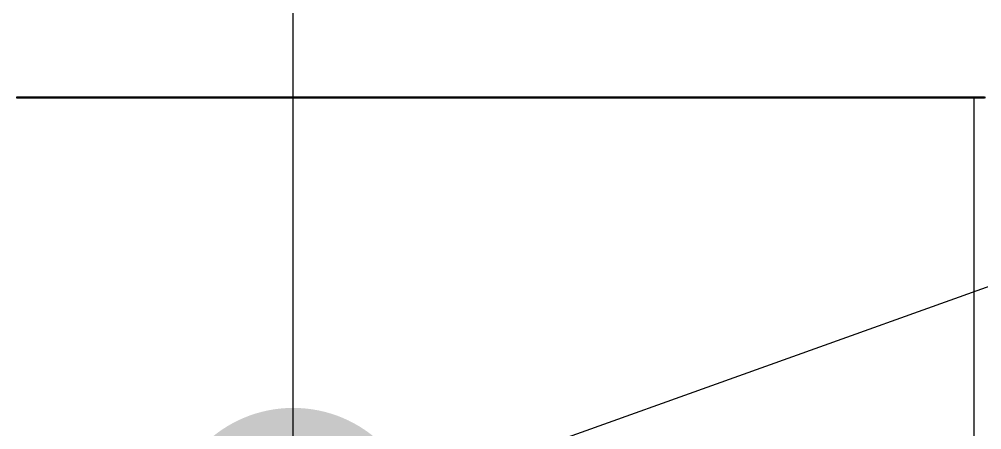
# Model space of a CAD drawing. Header units: millimetres. Extents: x 0 to 594, y 0 to 420.
# Drawn here: x 86.01 to 90.541, y 349.802 to 351.734 of the extents above; entities that cross this region are included whole.
import ezdxf

# ---------------------------------------------------------------- set-up
doc = ezdxf.new("R2010")
doc.units = ezdxf.units.MM
doc.linetypes.add('ISO02-TRAZOS', pattern=[3.75, 3, -0.75])
doc.linetypes.add('ISO04-TRAZO-PUNTO', pattern=[7.625, 6, -0.75, 0.125, -0.75])
for name, color, linetype, lineweight in [('01-VISIBLE', 7, 'CONTINUOUS', 50), ('02-OCULTA', 4, 'ISO02-TRAZOS', 25), ('03-EJE', 1, 'ISO04-TRAZO-PUNTO', 25), ('08-FINA', 5, 'CONTINUOUS', 25)]:
    doc.layers.add(name, color=color, linetype=linetype, lineweight=lineweight)

msp = doc.modelspace()

# ---------------------------------------------------------------- hatches: boundary and pattern name
at = {"layer": '08-FINA'}
h = msp.add_hatch(color=7, dxfattribs=at)
h.dxf.hatch_style = 1
edge = h.paths.add_edge_path()
edge.add_arc((87.3, 349.3049), 0.6, 0, 360)

# ---------------------------------------------------------------- linework, layer by layer
at = {"layer": '01-VISIBLE'}
msp.add_lwpolyline([(85.9986, 351.3666), (86.0487, 351.3666), (86.0987, 351.3666), (86.1488, 351.3666), (86.1989, 351.3666), (86.2489, 351.3666), (86.299, 351.3666), (86.349, 351.3666), (86.3991, 351.3666), (86.4491, 351.3666), (86.4992, 351.3666), (86.5492, 351.3666), (86.5993, 351.3666), (86.6493, 351.3666), (86.6994, 351.3666), (86.7494, 351.3666), (86.7995, 351.3666), (86.8495, 351.3666), (86.8996, 351.3666), (86.9496, 351.3666), (86.9997, 351.3666), (87.0497, 351.3666), (87.0998, 351.3666), (87.1498, 351.3666), (87.1999, 351.3666), (87.2499, 351.3666), (87.3, 351.3666), (87.3501, 351.3666), (87.4001, 351.3666), (87.4502, 351.3666), (87.5002, 351.3666), (87.5503, 351.3666), (87.6003, 351.3666), (87.6504, 351.3666), (87.7004, 351.3666), (87.7505, 351.3666), (87.8005, 351.3666), (87.8506, 351.3666), (87.9006, 351.3666), (87.9507, 351.3666), (88.0007, 351.3666), (88.0508, 351.3666), (88.1008, 351.3666), (88.1509, 351.3666), (88.2009, 351.3666), (88.251, 351.3666), (88.301, 351.3666), (88.3511, 351.3666), (88.4011, 351.3666), (88.4512, 351.3666), (88.5012, 351.3666), (88.5513, 351.3666), (88.6014, 351.3666), (88.6514, 351.3666), (88.7015, 351.3666), (88.7515, 351.3666), (88.8016, 351.3666), (88.8516, 351.3666), (88.9017, 351.3666), (88.9517, 351.3666), (89.0018, 351.3666), (89.0518, 351.3666), (89.1019, 351.3666), (89.1519, 351.3666), (89.202, 351.3666), (89.252, 351.3666), (89.3021, 351.3666), (89.3521, 351.3666), (89.4022, 351.3666), (89.4522, 351.3666), (89.5023, 351.3666), (89.5523, 351.3666), (89.6024, 351.3666), (89.6524, 351.3666), (89.7025, 351.3666), (89.7526, 351.3666), (89.8026, 351.3666), (89.8527, 351.3666), (89.9027, 351.3666), (89.9528, 351.3666), (90.0028, 351.3666), (90.0529, 351.3666), (90.1029, 351.3666), (90.153, 351.3666), (90.203, 351.3666), (90.2531, 351.3666), (90.3031, 351.3666), (90.3532, 351.3666), (90.4032, 351.3666), (90.4533, 351.3666), (90.5033, 351.3666), (90.5534, 351.3666)], dxfattribs=at)
at = {"layer": '02-OCULTA'}
msp.add_line((90.505, 349.7466), (90.505, 351.3666), dxfattribs=at)
for points in [[(90.5596, 351.3666), (90.5094, 351.3666), (90.4593, 351.3666), (90.4091, 351.3666), (90.359, 351.3666), (90.3088, 351.3666), (90.2587, 351.3666), (90.2085, 351.3666), (90.1584, 351.3666), (90.1082, 351.3666), (90.0581, 351.3666), (90.0079, 351.3666), (89.9578, 351.3666), (89.9076, 351.3666), (89.8575, 351.3666), (89.8074, 351.3666), (89.7572, 351.3666), (89.7071, 351.3666), (89.6569, 351.3666), (89.6068, 351.3666), (89.5566, 351.3666), (89.5065, 351.3666), (89.4563, 351.3666), (89.4062, 351.3666), (89.356, 351.3666), (89.3059, 351.3666), (89.2557, 351.3666), (89.2056, 351.3666), (89.1554, 351.3666), (89.1053, 351.3666), (89.0551, 351.3666), (89.005, 351.3666), (88.9549, 351.3666), (88.9047, 351.3666), (88.8546, 351.3666), (88.8044, 351.3666), (88.7543, 351.3666), (88.7041, 351.3666), (88.654, 351.3666), (88.6038, 351.3666), (88.5537, 351.3666), (88.5035, 351.3666), (88.4534, 351.3666), (88.4032, 351.3666), (88.3531, 351.3666), (88.3029, 351.3666), (88.2528, 351.3666), (88.2026, 351.3666), (88.1525, 351.3666), (88.1024, 351.3666), (88.0522, 351.3666), (88.0021, 351.3666), (87.9519, 351.3666), (87.9018, 351.3666), (87.8516, 351.3666), (87.8015, 351.3666), (87.7513, 351.3666), (87.7012, 351.3666), (87.651, 351.3666), (87.6009, 351.3666), (87.5507, 351.3666), (87.5006, 351.3666), (87.4504, 351.3666), (87.4003, 351.3666), (87.3501, 351.3666), (87.3, 351.3666), (87.2499, 351.3666), (87.1997, 351.3666), (87.1496, 351.3666), (87.0994, 351.3666), (87.0493, 351.3666), (86.9991, 351.3666), (86.949, 351.3666), (86.8988, 351.3666), (86.8487, 351.3666), (86.7985, 351.3666), (86.7484, 351.3666), (86.6982, 351.3666), (86.6481, 351.3666), (86.5979, 351.3666), (86.5478, 351.3666), (86.4976, 351.3666), (86.4475, 351.3666), (86.3974, 351.3666), (86.3472, 351.3666), (86.2971, 351.3666), (86.2469, 351.3666), (86.1968, 351.3666), (86.1466, 351.3666), (86.0965, 351.3666), (86.0463, 351.3666), (85.9962, 351.3666)], [(85.9962, 351.3666), (86.0463, 351.3666), (86.0965, 351.3666), (86.1466, 351.3666), (86.1968, 351.3666), (86.2469, 351.3666), (86.2971, 351.3666), (86.3472, 351.3666), (86.3974, 351.3666), (86.4475, 351.3666), (86.4976, 351.3666), (86.5478, 351.3666), (86.5979, 351.3666), (86.6481, 351.3666), (86.6982, 351.3666), (86.7484, 351.3666), (86.7985, 351.3666), (86.8487, 351.3666), (86.8988, 351.3666), (86.949, 351.3666), (86.9991, 351.3666), (87.0493, 351.3666), (87.0994, 351.3666), (87.1496, 351.3666), (87.1997, 351.3666), (87.2499, 351.3666), (87.3, 351.3666), (87.3501, 351.3666), (87.4003, 351.3666), (87.4504, 351.3666), (87.5006, 351.3666), (87.5507, 351.3666), (87.6009, 351.3666), (87.651, 351.3666), (87.7012, 351.3666), (87.7513, 351.3666), (87.8015, 351.3666), (87.8516, 351.3666), (87.9018, 351.3666), (87.9519, 351.3666), (88.0021, 351.3666), (88.0522, 351.3666), (88.1024, 351.3666), (88.1525, 351.3666), (88.2026, 351.3666), (88.2528, 351.3666), (88.3029, 351.3666), (88.3531, 351.3666), (88.4032, 351.3666), (88.4534, 351.3666), (88.5035, 351.3666), (88.5537, 351.3666), (88.6038, 351.3666), (88.654, 351.3666), (88.7041, 351.3666), (88.7543, 351.3666), (88.8044, 351.3666), (88.8546, 351.3666), (88.9047, 351.3666), (88.9549, 351.3666), (89.005, 351.3666), (89.0551, 351.3666), (89.1053, 351.3666), (89.1554, 351.3666), (89.2056, 351.3666), (89.2557, 351.3666), (89.3059, 351.3666), (89.356, 351.3666), (89.4062, 351.3666), (89.4563, 351.3666), (89.5065, 351.3666), (89.5566, 351.3666), (89.6068, 351.3666), (89.6569, 351.3666), (89.7071, 351.3666), (89.7572, 351.3666), (89.8074, 351.3666), (89.8575, 351.3666), (89.9076, 351.3666), (89.9578, 351.3666), (90.0079, 351.3666), (90.0581, 351.3666), (90.1082, 351.3666), (90.1584, 351.3666), (90.2085, 351.3666), (90.2587, 351.3666), (90.3088, 351.3666), (90.359, 351.3666), (90.4091, 351.3666), (90.4593, 351.3666), (90.5094, 351.3666), (90.5596, 351.3666)], [(90.559, 351.3666), (90.5089, 351.3666), (90.4587, 351.3666), (90.4086, 351.3666), (90.3585, 351.3666), (90.3083, 351.3666), (90.2582, 351.3666), (90.2081, 351.3666), (90.1579, 351.3666), (90.1078, 351.3666), (90.0576, 351.3666), (90.0075, 351.3666), (89.9574, 351.3666), (89.9072, 351.3666), (89.8571, 351.3666), (89.8069, 351.3666), (89.7568, 351.3666), (89.7067, 351.3666), (89.6565, 351.3666), (89.6064, 351.3666), (89.5562, 351.3666), (89.5061, 351.3666), (89.456, 351.3666), (89.4058, 351.3666), (89.3557, 351.3666), (89.3056, 351.3666), (89.2554, 351.3666), (89.2053, 351.3666), (89.1551, 351.3666), (89.105, 351.3666), (89.0549, 351.3666), (89.0047, 351.3666), (88.9546, 351.3666), (88.9044, 351.3666), (88.8543, 351.3666), (88.8042, 351.3666), (88.754, 351.3666), (88.7039, 351.3666), (88.6538, 351.3666), (88.6036, 351.3666), (88.5535, 351.3666), (88.5033, 351.3666), (88.4532, 351.3666), (88.4031, 351.3666), (88.3529, 351.3666), (88.3028, 351.3666), (88.2526, 351.3666), (88.2025, 351.3666), (88.1524, 351.3666), (88.1022, 351.3666), (88.0521, 351.3666), (88.0019, 351.3666), (87.9518, 351.3666), (87.9017, 351.3666), (87.8515, 351.3666), (87.8014, 351.3666), (87.7512, 351.3666), (87.7011, 351.3666), (87.651, 351.3666), (87.6008, 351.3666), (87.5507, 351.3666), (87.5006, 351.3666), (87.4504, 351.3666), (87.4003, 351.3666), (87.3501, 351.3666), (87.3, 351.3666), (87.2499, 351.3666), (87.1997, 351.3666), (87.1496, 351.3666), (87.0994, 351.3666), (87.0493, 351.3666), (86.9992, 351.3666), (86.949, 351.3666), (86.8989, 351.3666), (86.8487, 351.3666), (86.7986, 351.3666), (86.7485, 351.3666), (86.6983, 351.3666), (86.6482, 351.3666), (86.5981, 351.3666), (86.5479, 351.3666), (86.4978, 351.3666), (86.4476, 351.3666), (86.3975, 351.3666), (86.3474, 351.3666), (86.2972, 351.3666), (86.2471, 351.3666), (86.1969, 351.3666), (86.1468, 351.3666), (86.0967, 351.3666), (86.0465, 351.3666), (85.9964, 351.3666)], [(85.9964, 351.3666), (86.0465, 351.3666), (86.0967, 351.3666), (86.1468, 351.3666), (86.1969, 351.3666), (86.2471, 351.3666), (86.2972, 351.3666), (86.3474, 351.3666), (86.3975, 351.3666), (86.4476, 351.3666), (86.4978, 351.3666), (86.5479, 351.3666), (86.5981, 351.3666), (86.6482, 351.3666), (86.6983, 351.3666), (86.7485, 351.3666), (86.7986, 351.3666), (86.8487, 351.3666), (86.8989, 351.3666), (86.949, 351.3666), (86.9992, 351.3666), (87.0493, 351.3666), (87.0994, 351.3666), (87.1496, 351.3666), (87.1997, 351.3666), (87.2499, 351.3666), (87.3, 351.3666), (87.3501, 351.3666), (87.4003, 351.3666), (87.4504, 351.3666), (87.5006, 351.3666), (87.5507, 351.3666), (87.6008, 351.3666), (87.651, 351.3666), (87.7011, 351.3666), (87.7512, 351.3666), (87.8014, 351.3666), (87.8515, 351.3666), (87.9017, 351.3666), (87.9518, 351.3666), (88.0019, 351.3666), (88.0521, 351.3666), (88.1022, 351.3666), (88.1524, 351.3666), (88.2025, 351.3666), (88.2526, 351.3666), (88.3028, 351.3666), (88.3529, 351.3666), (88.4031, 351.3666), (88.4532, 351.3666), (88.5033, 351.3666), (88.5535, 351.3666), (88.6036, 351.3666), (88.6538, 351.3666), (88.7039, 351.3666), (88.754, 351.3666), (88.8042, 351.3666), (88.8543, 351.3666), (88.9044, 351.3666), (88.9546, 351.3666), (89.0047, 351.3666), (89.0549, 351.3666), (89.105, 351.3666), (89.1551, 351.3666), (89.2053, 351.3666), (89.2554, 351.3666), (89.3056, 351.3666), (89.3557, 351.3666), (89.4058, 351.3666), (89.456, 351.3666), (89.5061, 351.3666), (89.5562, 351.3666), (89.6064, 351.3666), (89.6565, 351.3666), (89.7067, 351.3666), (89.7568, 351.3666), (89.8069, 351.3666), (89.8571, 351.3666), (89.9072, 351.3666), (89.9574, 351.3666), (90.0075, 351.3666), (90.0576, 351.3666), (90.1078, 351.3666), (90.1579, 351.3666), (90.2081, 351.3666), (90.2582, 351.3666), (90.3083, 351.3666), (90.3585, 351.3666), (90.4086, 351.3666), (90.4587, 351.3666), (90.5089, 351.3666), (90.559, 351.3666)], [(90.559, 351.3666), (90.5089, 351.3666), (90.4587, 351.3666), (90.4086, 351.3666), (90.3585, 351.3666), (90.3083, 351.3666), (90.2582, 351.3666), (90.2081, 351.3666), (90.1579, 351.3666), (90.1078, 351.3666), (90.0576, 351.3666), (90.0075, 351.3666), (89.9574, 351.3666), (89.9072, 351.3666), (89.8571, 351.3666), (89.8069, 351.3666), (89.7568, 351.3666), (89.7067, 351.3666), (89.6565, 351.3666), (89.6064, 351.3666), (89.5562, 351.3666), (89.5061, 351.3666), (89.456, 351.3666), (89.4058, 351.3666), (89.3557, 351.3666), (89.3056, 351.3666), (89.2554, 351.3666), (89.2053, 351.3666), (89.1551, 351.3666), (89.105, 351.3666), (89.0549, 351.3666), (89.0047, 351.3666), (88.9546, 351.3666), (88.9044, 351.3666), (88.8543, 351.3666), (88.8042, 351.3666), (88.754, 351.3666), (88.7039, 351.3666), (88.6538, 351.3666), (88.6036, 351.3666), (88.5535, 351.3666), (88.5033, 351.3666), (88.4532, 351.3666), (88.4031, 351.3666), (88.3529, 351.3666), (88.3028, 351.3666), (88.2526, 351.3666), (88.2025, 351.3666), (88.1524, 351.3666), (88.1022, 351.3666), (88.0521, 351.3666), (88.0019, 351.3666), (87.9518, 351.3666), (87.9017, 351.3666), (87.8515, 351.3666), (87.8014, 351.3666), (87.7512, 351.3666), (87.7011, 351.3666), (87.651, 351.3666), (87.6008, 351.3666), (87.5507, 351.3666), (87.5006, 351.3666), (87.4504, 351.3666), (87.4003, 351.3666), (87.3501, 351.3666), (87.3, 351.3666), (87.2499, 351.3666), (87.1997, 351.3666), (87.1496, 351.3666), (87.0994, 351.3666), (87.0493, 351.3666), (86.9992, 351.3666), (86.949, 351.3666), (86.8989, 351.3666), (86.8487, 351.3666), (86.7986, 351.3666), (86.7485, 351.3666), (86.6983, 351.3666), (86.6482, 351.3666), (86.5981, 351.3666), (86.5479, 351.3666), (86.4978, 351.3666), (86.4476, 351.3666), (86.3975, 351.3666), (86.3474, 351.3666), (86.2972, 351.3666), (86.2471, 351.3666), (86.1969, 351.3666), (86.1468, 351.3666), (86.0967, 351.3666), (86.0465, 351.3666), (85.9964, 351.3666)], [(85.9964, 351.3666), (86.0465, 351.3666), (86.0967, 351.3666), (86.1468, 351.3666), (86.1969, 351.3666), (86.2471, 351.3666), (86.2972, 351.3666), (86.3474, 351.3666), (86.3975, 351.3666), (86.4476, 351.3666), (86.4978, 351.3666), (86.5479, 351.3666), (86.5981, 351.3666), (86.6482, 351.3666), (86.6983, 351.3666), (86.7485, 351.3666), (86.7986, 351.3666), (86.8487, 351.3666), (86.8989, 351.3666), (86.949, 351.3666), (86.9992, 351.3666), (87.0493, 351.3666), (87.0994, 351.3666), (87.1496, 351.3666), (87.1997, 351.3666), (87.2499, 351.3666), (87.3, 351.3666), (87.3501, 351.3666), (87.4003, 351.3666), (87.4504, 351.3666), (87.5006, 351.3666), (87.5507, 351.3666), (87.6008, 351.3666), (87.651, 351.3666), (87.7011, 351.3666), (87.7512, 351.3666), (87.8014, 351.3666), (87.8515, 351.3666), (87.9017, 351.3666), (87.9518, 351.3666), (88.0019, 351.3666), (88.0521, 351.3666), (88.1022, 351.3666), (88.1524, 351.3666), (88.2025, 351.3666), (88.2526, 351.3666), (88.3028, 351.3666), (88.3529, 351.3666), (88.4031, 351.3666), (88.4532, 351.3666), (88.5033, 351.3666), (88.5535, 351.3666), (88.6036, 351.3666), (88.6538, 351.3666), (88.7039, 351.3666), (88.754, 351.3666), (88.8042, 351.3666), (88.8543, 351.3666), (88.9044, 351.3666), (88.9546, 351.3666), (89.0047, 351.3666), (89.0549, 351.3666), (89.105, 351.3666), (89.1551, 351.3666), (89.2053, 351.3666), (89.2554, 351.3666), (89.3056, 351.3666), (89.3557, 351.3666), (89.4058, 351.3666), (89.456, 351.3666), (89.5061, 351.3666), (89.5562, 351.3666), (89.6064, 351.3666), (89.6565, 351.3666), (89.7067, 351.3666), (89.7568, 351.3666), (89.8069, 351.3666), (89.8571, 351.3666), (89.9072, 351.3666), (89.9574, 351.3666), (90.0075, 351.3666), (90.0576, 351.3666), (90.1078, 351.3666), (90.1579, 351.3666), (90.2081, 351.3666), (90.2582, 351.3666), (90.3083, 351.3666), (90.3585, 351.3666), (90.4086, 351.3666), (90.4587, 351.3666), (90.5089, 351.3666), (90.559, 351.3666)], [(90.505, 351.3666), (90.4549, 351.3666), (90.4048, 351.3666), (90.3548, 351.3666), (90.3047, 351.3666), (90.2546, 351.3666), (90.2045, 351.3666), (90.1545, 351.3666), (90.1044, 351.3666), (90.0543, 351.3666), (90.0042, 351.3666), (89.9541, 351.3666), (89.9041, 351.3666), (89.854, 351.3666), (89.8039, 351.3666), (89.7538, 351.3666), (89.7037, 351.3666), (89.6537, 351.3666), (89.6036, 351.3666), (89.5535, 351.3666), (89.5034, 351.3666), (89.4534, 351.3666), (89.4033, 351.3666), (89.3532, 351.3666), (89.3031, 351.3666), (89.253, 351.3666), (89.203, 351.3666), (89.1529, 351.3666), (89.1028, 351.3666), (89.0527, 351.3666), (89.0027, 351.3666), (88.9526, 351.3666), (88.9025, 351.3666), (88.8524, 351.3666), (88.8023, 351.3666), (88.7523, 351.3666), (88.7022, 351.3666), (88.6521, 351.3666), (88.602, 351.3666), (88.552, 351.3666), (88.5019, 351.3666), (88.4518, 351.3666), (88.4017, 351.3666), (88.3516, 351.3666), (88.3016, 351.3666), (88.2515, 351.3666), (88.2014, 351.3666), (88.1513, 351.3666), (88.1012, 351.3666), (88.0512, 351.3666), (88.0011, 351.3666), (87.951, 351.3666), (87.9009, 351.3666), (87.8509, 351.3666), (87.8008, 351.3666), (87.7507, 351.3666), (87.7006, 351.3666), (87.6505, 351.3666), (87.6005, 351.3666), (87.5504, 351.3666), (87.5003, 351.3666), (87.4502, 351.3666), (87.4002, 351.3666), (87.3501, 351.3666), (87.3, 351.3666), (87.2499, 351.3666), (87.1998, 351.3666), (87.1498, 351.3666), (87.0997, 351.3666), (87.0496, 351.3666), (86.9995, 351.3666), (86.9495, 351.3666), (86.8994, 351.3666), (86.8493, 351.3666), (86.7992, 351.3666), (86.7491, 351.3666), (86.6991, 351.3666), (86.649, 351.3666), (86.5989, 351.3666), (86.5488, 351.3666), (86.4988, 351.3666), (86.4487, 351.3666), (86.3986, 351.3666), (86.3485, 351.3666), (86.2984, 351.3666), (86.2484, 351.3666), (86.1983, 351.3666), (86.1482, 351.3666), (86.0981, 351.3666), (86.048, 351.3666), (85.998, 351.3666)], [(85.998, 351.3666), (86.048, 351.3666), (86.0981, 351.3666), (86.1482, 351.3666), (86.1983, 351.3666), (86.2484, 351.3666), (86.2984, 351.3666), (86.3485, 351.3666), (86.3986, 351.3666), (86.4487, 351.3666), (86.4988, 351.3666), (86.5488, 351.3666), (86.5989, 351.3666), (86.649, 351.3666), (86.6991, 351.3666), (86.7491, 351.3666), (86.7992, 351.3666), (86.8493, 351.3666), (86.8994, 351.3666), (86.9495, 351.3666), (86.9995, 351.3666), (87.0496, 351.3666), (87.0997, 351.3666), (87.1498, 351.3666), (87.1998, 351.3666), (87.2499, 351.3666), (87.3, 351.3666), (87.3501, 351.3666), (87.4002, 351.3666), (87.4502, 351.3666), (87.5003, 351.3666), (87.5504, 351.3666), (87.6005, 351.3666), (87.6505, 351.3666), (87.7006, 351.3666), (87.7507, 351.3666), (87.8008, 351.3666), (87.8509, 351.3666), (87.9009, 351.3666), (87.951, 351.3666), (88.0011, 351.3666), (88.0512, 351.3666), (88.1012, 351.3666), (88.1513, 351.3666), (88.2014, 351.3666), (88.2515, 351.3666), (88.3016, 351.3666), (88.3516, 351.3666), (88.4017, 351.3666), (88.4518, 351.3666), (88.5019, 351.3666), (88.552, 351.3666), (88.602, 351.3666), (88.6521, 351.3666), (88.7022, 351.3666), (88.7523, 351.3666), (88.8023, 351.3666), (88.8524, 351.3666), (88.9025, 351.3666), (88.9526, 351.3666), (89.0027, 351.3666), (89.0527, 351.3666), (89.1028, 351.3666), (89.1529, 351.3666), (89.203, 351.3666), (89.253, 351.3666), (89.3031, 351.3666), (89.3532, 351.3666), (89.4033, 351.3666), (89.4534, 351.3666), (89.5034, 351.3666), (89.5535, 351.3666), (89.6036, 351.3666), (89.6537, 351.3666), (89.7037, 351.3666), (89.7538, 351.3666), (89.8039, 351.3666), (89.854, 351.3666), (89.9041, 351.3666), (89.9541, 351.3666), (90.0042, 351.3666), (90.0543, 351.3666), (90.1044, 351.3666), (90.1545, 351.3666), (90.2045, 351.3666), (90.2546, 351.3666), (90.3047, 351.3666), (90.3548, 351.3666), (90.4048, 351.3666), (90.4549, 351.3666), (90.505, 351.3666)], [(90.5534, 351.3666), (90.5033, 351.3666), (90.4533, 351.3666), (90.4032, 351.3666), (90.3532, 351.3666), (90.3031, 351.3666), (90.2531, 351.3666), (90.203, 351.3666), (90.153, 351.3666), (90.1029, 351.3666), (90.0529, 351.3666), (90.0028, 351.3666), (89.9528, 351.3666), (89.9027, 351.3666), (89.8527, 351.3666), (89.8026, 351.3666), (89.7526, 351.3666), (89.7025, 351.3666), (89.6524, 351.3666), (89.6024, 351.3666), (89.5523, 351.3666), (89.5023, 351.3666), (89.4522, 351.3666), (89.4022, 351.3666), (89.3521, 351.3666), (89.3021, 351.3666), (89.252, 351.3666), (89.202, 351.3666), (89.1519, 351.3666), (89.1019, 351.3666), (89.0518, 351.3666), (89.0018, 351.3666), (88.9517, 351.3666), (88.9017, 351.3666), (88.8516, 351.3666), (88.8016, 351.3666), (88.7515, 351.3666), (88.7015, 351.3666), (88.6514, 351.3666), (88.6014, 351.3666), (88.5513, 351.3666), (88.5012, 351.3666), (88.4512, 351.3666), (88.4011, 351.3666), (88.3511, 351.3666), (88.301, 351.3666), (88.251, 351.3666), (88.2009, 351.3666), (88.1509, 351.3666), (88.1008, 351.3666), (88.0508, 351.3666), (88.0007, 351.3666), (87.9507, 351.3666), (87.9006, 351.3666), (87.8506, 351.3666), (87.8005, 351.3666), (87.7505, 351.3666), (87.7004, 351.3666), (87.6504, 351.3666), (87.6003, 351.3666), (87.5503, 351.3666), (87.5002, 351.3666), (87.4502, 351.3666), (87.4001, 351.3666), (87.3501, 351.3666), (87.3, 351.3666), (87.2499, 351.3666), (87.1999, 351.3666), (87.1498, 351.3666), (87.0998, 351.3666), (87.0497, 351.3666), (86.9997, 351.3666), (86.9496, 351.3666), (86.8996, 351.3666), (86.8495, 351.3666), (86.7995, 351.3666), (86.7494, 351.3666), (86.6994, 351.3666), (86.6493, 351.3666), (86.5993, 351.3666), (86.5492, 351.3666), (86.4992, 351.3666), (86.4491, 351.3666), (86.3991, 351.3666), (86.349, 351.3666), (86.299, 351.3666), (86.2489, 351.3666), (86.1989, 351.3666), (86.1488, 351.3666), (86.0987, 351.3666), (86.0487, 351.3666), (85.9986, 351.3666)], [(90.55, 351.3666), (90.5, 351.3666), (90.45, 351.3666), (90.4, 351.3666), (90.35, 351.3666), (90.3, 351.3666), (90.25, 351.3666), (90.2, 351.3666), (90.15, 351.3666), (90.1, 351.3666), (90.05, 351.3666), (90, 351.3666), (89.95, 351.3666), (89.9, 351.3666), (89.85, 351.3666), (89.8, 351.3666), (89.75, 351.3666), (89.7, 351.3666), (89.65, 351.3666), (89.6, 351.3666), (89.55, 351.3666), (89.5, 351.3666), (89.45, 351.3666), (89.4, 351.3666), (89.35, 351.3666), (89.3, 351.3666), (89.25, 351.3666), (89.2, 351.3666), (89.15, 351.3666), (89.1, 351.3666), (89.05, 351.3666), (89, 351.3666), (88.95, 351.3666), (88.9, 351.3666), (88.85, 351.3666), (88.8, 351.3666), (88.75, 351.3666), (88.7, 351.3666), (88.65, 351.3666), (88.6, 351.3666), (88.55, 351.3666), (88.5, 351.3666), (88.45, 351.3666), (88.4, 351.3666), (88.35, 351.3666), (88.3, 351.3666), (88.25, 351.3666), (88.2, 351.3666), (88.15, 351.3666), (88.1, 351.3666), (88.05, 351.3666), (88, 351.3666), (87.95, 351.3666), (87.9, 351.3666), (87.85, 351.3666), (87.8, 351.3666), (87.75, 351.3666), (87.7, 351.3666), (87.65, 351.3666), (87.6, 351.3666), (87.55, 351.3666), (87.5, 351.3666), (87.45, 351.3666), (87.4, 351.3666), (87.35, 351.3666), (87.3, 351.3666), (87.25, 351.3666), (87.2, 351.3666), (87.15, 351.3666), (87.1, 351.3666), (87.05, 351.3666), (87, 351.3666), (86.95, 351.3666), (86.9, 351.3666), (86.85, 351.3666), (86.8, 351.3666), (86.75, 351.3666), (86.7, 351.3666), (86.65, 351.3666), (86.6, 351.3666), (86.55, 351.3666), (86.5, 351.3666), (86.45, 351.3666), (86.4, 351.3666), (86.35, 351.3666), (86.3, 351.3666), (86.25, 351.3666), (86.2, 351.3666), (86.15, 351.3666), (86.1, 351.3666), (86.05, 351.3666), (86, 351.3666)], [(86, 351.3666), (86.05, 351.3666), (86.1, 351.3666), (86.15, 351.3666), (86.2, 351.3666), (86.25, 351.3666), (86.3, 351.3666), (86.35, 351.3666), (86.4, 351.3666), (86.45, 351.3666), (86.5, 351.3666), (86.55, 351.3666), (86.6, 351.3666), (86.65, 351.3666), (86.7, 351.3666), (86.75, 351.3666), (86.8, 351.3666), (86.85, 351.3666), (86.9, 351.3666), (86.95, 351.3666), (87, 351.3666), (87.05, 351.3666), (87.1, 351.3666), (87.15, 351.3666), (87.2, 351.3666), (87.25, 351.3666), (87.3, 351.3666), (87.35, 351.3666), (87.4, 351.3666), (87.45, 351.3666), (87.5, 351.3666), (87.55, 351.3666), (87.6, 351.3666), (87.65, 351.3666), (87.7, 351.3666), (87.75, 351.3666), (87.8, 351.3666), (87.85, 351.3666), (87.9, 351.3666), (87.95, 351.3666), (88, 351.3666), (88.05, 351.3666), (88.1, 351.3666), (88.15, 351.3666), (88.2, 351.3666), (88.25, 351.3666), (88.3, 351.3666), (88.35, 351.3666), (88.4, 351.3666), (88.45, 351.3666), (88.5, 351.3666), (88.55, 351.3666), (88.6, 351.3666), (88.65, 351.3666), (88.7, 351.3666), (88.75, 351.3666), (88.8, 351.3666), (88.85, 351.3666), (88.9, 351.3666), (88.95, 351.3666), (89, 351.3666), (89.05, 351.3666), (89.1, 351.3666), (89.15, 351.3666), (89.2, 351.3666), (89.25, 351.3666), (89.3, 351.3666), (89.35, 351.3666), (89.4, 351.3666), (89.45, 351.3666), (89.5, 351.3666), (89.55, 351.3666), (89.6, 351.3666), (89.65, 351.3666), (89.7, 351.3666), (89.75, 351.3666), (89.8, 351.3666), (89.85, 351.3666), (89.9, 351.3666), (89.95, 351.3666), (90, 351.3666), (90.05, 351.3666), (90.1, 351.3666), (90.15, 351.3666), (90.2, 351.3666), (90.25, 351.3666), (90.3, 351.3666), (90.35, 351.3666), (90.4, 351.3666), (90.45, 351.3666), (90.5, 351.3666), (90.55, 351.3666)]]:
    msp.add_lwpolyline(points, dxfattribs=at)
at = {"layer": '03-EJE'}
msp.add_line((87.3, 264), (87.3, 356.3666), dxfattribs=at)
at = {"layer": '08-FINA'}
msp.add_line((126.834, 363.4568), (87.3, 349.3049), dxfattribs=at)
msp.add_circle((89.9725, 356.0165), 8.0525, dxfattribs=at)

doc.saveas('drawing.dxf')
